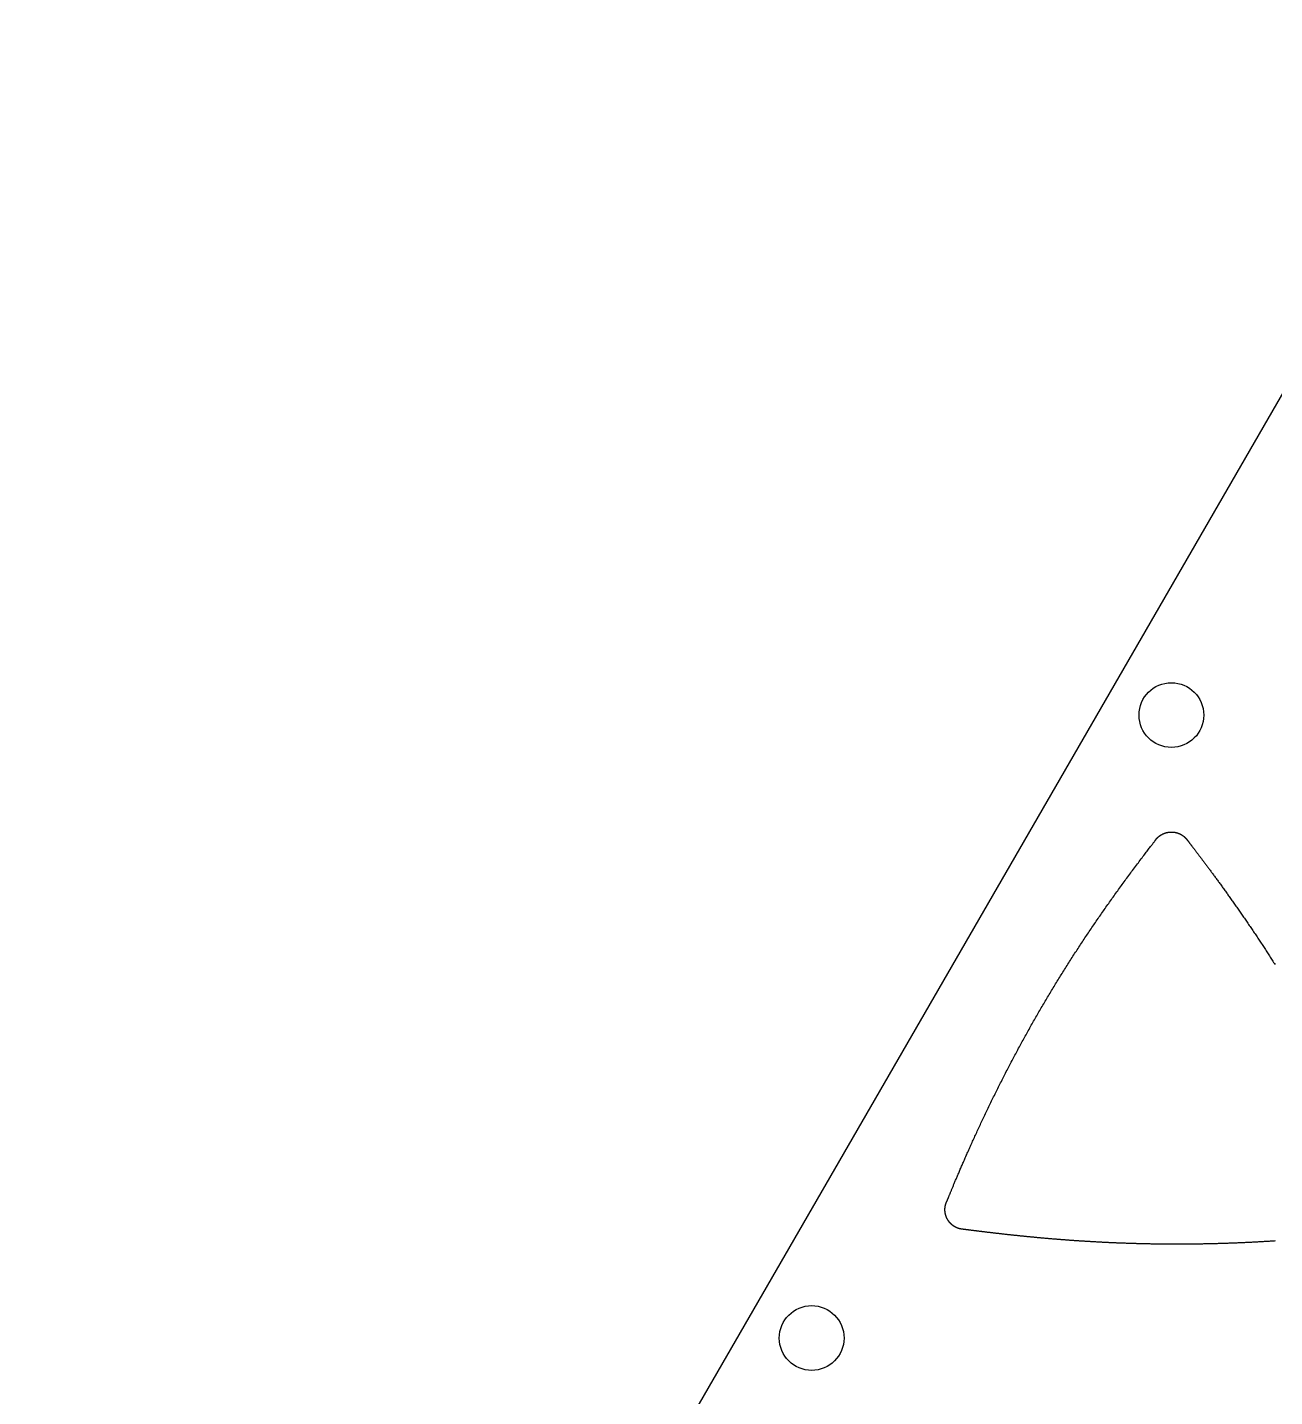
# Model space of a CAD drawing. Extents: x -3 to 136, y 0 to 121.
# Drawn here: x -3 to 54.8, y 58 to 121.5 of the extents above; entities that cross this region are included whole.
import ezdxf

# ---------------------------------------------------------------- set-up
doc = ezdxf.new("R2010")
doc.units = 0
doc.layers.get('0').update_dxf_attribs({"linetype": 'CONTINUOUS'})

msp = doc.modelspace()

# ---------------------------------------------------------------- linework, layer by layer
msp.add_lwpolyline([(69.26408, 119.9689, 0.57735027), (64.06792, 119.9689), (-2.59808, 4.5, 0.57735027), (0, 0), (133.332, 0, 0.57735027), (135.93008, 4.5)], format="xyb", close=True)
for points in [[(39.5852, 67.0454, 0), (39.5878, 67.0511, 0), (39.5906, 67.0576, 0), (39.5939, 67.0651, 0), (39.5974, 67.0734, 0), (39.6013, 67.0825, 0), (39.6056, 67.0925, 0), (39.6101, 67.1034, 0), (39.6151, 67.1151, 0), (39.6203, 67.1277, 0), (39.6259, 67.1411, 0), (39.6318, 67.1554, 0), (39.6381, 67.1704, 0), (39.6447, 67.1863, 0), (39.6516, 67.203, 0), (39.6588, 67.2205, 0), (39.6664, 67.2387, 0), (39.6743, 67.2578, 0), (39.6825, 67.2777, 0), (39.691, 67.2983, 0), (39.6999, 67.3198, 0), (39.7091, 67.342, 0), (39.7185, 67.3649, 0), (39.7284, 67.3886, 0), (39.7385, 67.4131, 0), (39.7489, 67.4383, 0), (39.7597, 67.4642, 0), (39.7707, 67.4909, 0), (39.7821, 67.5183, 0), (39.7938, 67.5464, 0), (39.8058, 67.5753, 0), (39.818, 67.6048, 0), (39.8306, 67.635, 0), (39.8435, 67.666, 0), (39.8567, 67.6976, 0), (39.8702, 67.7299, 0), (39.884, 67.7629, 0), (39.8981, 67.7966, 0), (39.9125, 67.8309, 0), (39.9272, 67.8659, 0), (39.9422, 67.9015, 0), (39.9575, 67.9378, 0), (39.973, 67.9747, 0), (39.9889, 68.0123, 0), (40.005, 68.0505, 0), (40.0215, 68.0893, 0), (40.0382, 68.1287, 0), (40.0552, 68.1687, 0), (40.0724, 68.2094, 0), (40.09, 68.2506, 0), (40.1078, 68.2924, 0), (40.126, 68.3349, 0), (40.1443, 68.3779, 0), (40.163, 68.4214, 0), (40.182, 68.4656, 0), (40.2012, 68.5103, 0), (40.2207, 68.5555, 0), (40.2404, 68.6013, 0), (40.2605, 68.6477, 0), (40.2808, 68.6945, 0), (40.3013, 68.742, 0), (40.3221, 68.7899, 0), (40.3432, 68.8384, 0), (40.3646, 68.8873, 0), (40.3862, 68.9368, 0), (40.4081, 68.9868, 0), (40.4302, 69.0373, 0), (40.4526, 69.0882, 0), (40.4752, 69.1397, 0), (40.4981, 69.1916, 0), (40.5213, 69.244, 0), (40.5447, 69.2969, 0), (40.5683, 69.3502, 0), (40.5922, 69.4039, 0), (40.6164, 69.4582, 0), (40.6408, 69.5128, 0), (40.6654, 69.5679, 0), (40.6903, 69.6234, 0), (40.7154, 69.6793, 0), (40.7408, 69.7357, 0), (40.7664, 69.7925, 0), (40.7922, 69.8496, 0), (40.8183, 69.9072, 0), (40.8446, 69.9651, 0), (40.8711, 70.0235, 0), (40.8979, 70.0822, 0), (40.9249, 70.1413, 0), (40.9521, 70.2008, 0), (40.9796, 70.2606, 0), (41.0073, 70.3207, 0), (41.0352, 70.3813, 0), (41.0634, 70.4421, 0), (41.0917, 70.5033, 0), (41.1203, 70.5649, 0), (41.1491, 70.6267, 0), (41.1781, 70.6889, 0), (41.2074, 70.7514, 0), (41.2368, 70.8142, 0), (41.2665, 70.8773, 0), (41.2964, 70.9407, 0), (41.3265, 71.0043, 0), (41.3568, 71.0683, 0), (41.3873, 71.1325, 0), (41.418, 71.197, 0), (41.449, 71.2618, 0), (41.4801, 71.3268, 0), (41.5114, 71.3921, 0), (41.543, 71.4576, 0), (41.5746, 71.5232, 0), (41.6063, 71.5887, 0), (41.6381, 71.6541, 0), (41.6699, 71.7194, 0), (41.7017, 71.7847, 0), (41.7336, 71.85, 0), (41.7656, 71.9151, 0), (41.7976, 71.9803, 0), (41.8297, 72.0453, 0), (41.8619, 72.1103, 0), (41.8941, 72.1752, 0), (41.9263, 72.2401, 0), (41.9586, 72.3049, 0), (41.991, 72.3696, 0), (42.0234, 72.4343, 0), (42.0559, 72.4989, 0), (42.0884, 72.5634, 0), (42.121, 72.6279, 0), (42.1537, 72.6924, 0), (42.1864, 72.7567, 0), (42.2192, 72.8211, 0), (42.252, 72.8853, 0), (42.2849, 72.9495, 0), (42.3178, 73.0137, 0), (42.3508, 73.0778, 0), (42.3839, 73.1418, 0), (42.417, 73.2058, 0), (42.4502, 73.2697, 0), (42.4834, 73.3336, 0), (42.5168, 73.3974, 0), (42.5501, 73.4612, 0), (42.5836, 73.5249, 0), (42.617, 73.5886, 0), (42.6506, 73.6522, 0), (42.6842, 73.7157, 0), (42.7179, 73.7792, 0), (42.7516, 73.8427, 0), (42.7854, 73.9061, 0), (42.8193, 73.9694, 0), (42.8532, 74.0327, 0), (42.8872, 74.096, 0), (42.9213, 74.1592, 0), (42.9554, 74.2223, 0), (42.9896, 74.2854, 0), (43.0238, 74.3485, 0), (43.0582, 74.4115, 0), (43.0925, 74.4745, 0), (43.127, 74.5374, 0), (43.1615, 74.6003, 0), (43.1961, 74.6631, 0), (43.2307, 74.7259, 0), (43.2654, 74.7886, 0), (43.3002, 74.8513, 0), (43.3351, 74.9139, 0), (43.37, 74.9765, 0), (43.4049, 75.0391, 0), (43.44, 75.1016, 0), (43.4751, 75.1641, 0), (43.5103, 75.2265, 0), (43.5455, 75.2889, 0), (43.5809, 75.3512, 0), (43.6162, 75.4136, 0), (43.6517, 75.4758, 0), (43.6872, 75.5381, 0), (43.7228, 75.6002, 0), (43.7585, 75.6624, 0), (43.7942, 75.7245, 0), (43.83, 75.7866, 0), (43.8659, 75.8486, 0), (43.9019, 75.9106, 0), (43.9379, 75.9726, 0), (43.974, 76.0345, 0), (44.0101, 76.0964, 0), (44.0464, 76.1582, 0), (44.0827, 76.22, 0), (44.119, 76.2818, 0), (44.1555, 76.3436, 0), (44.192, 76.4053, 0), (44.2286, 76.467, 0), (44.2653, 76.5286, 0), (44.302, 76.5902, 0), (44.3388, 76.6518, 0), (44.3757, 76.7134, 0), (44.4127, 76.7749, 0), (44.4497, 76.8364, 0), (44.4869, 76.8978, 0), (44.5241, 76.9592, 0), (44.5613, 77.0206, 0), (44.5987, 77.082, 0), (44.6361, 77.1433, 0), (44.6736, 77.2046, 0), (44.7111, 77.2659, 0), (44.7488, 77.3272, 0), (44.7865, 77.3884, 0), (44.8243, 77.4496, 0), (44.8622, 77.5108, 0), (44.9002, 77.5719, 0), (44.9382, 77.633, 0), (44.9763, 77.6941, 0), (45.0145, 77.7552, 0), (45.0528, 77.8163, 0), (45.0911, 77.8773, 0), (45.1295, 77.9383, 0), (45.168, 77.9993, 0), (45.2066, 78.0602, 0), (45.2453, 78.1211, 0), (45.284, 78.182, 0), (45.3229, 78.2429, 0), (45.3618, 78.3038, 0), (45.4008, 78.3646, 0), (45.4398, 78.4255, 0), (45.479, 78.4863, 0), (45.5182, 78.5471, 0), (45.5575, 78.6078, 0), (45.5969, 78.6686, 0), (45.6364, 78.7293, 0), (45.676, 78.79, 0), (45.7156, 78.8507, 0), (45.7554, 78.9114, 0), (45.7952, 78.9721, 0), (45.8351, 79.0327, 0), (45.875, 79.0933, 0), (45.9151, 79.154, 0), (45.9553, 79.2146, 0), (45.9955, 79.2751, 0), (46.0357, 79.3356, 0), (46.0759, 79.3959, 0), (46.1162, 79.4561, 0), (46.1565, 79.5162, 0), (46.1968, 79.5763, 0), (46.2371, 79.6362, 0), (46.2775, 79.696, 0), (46.3179, 79.7557, 0), (46.3583, 79.8154, 0), (46.3988, 79.8749, 0), (46.4393, 79.9344, 0), (46.4798, 79.9938, 0), (46.5204, 80.0532, 0), (46.561, 80.1124, 0), (46.6016, 80.1716, 0), (46.6423, 80.2307, 0), (46.6831, 80.2898, 0), (46.7239, 80.3488, 0), (46.7647, 80.4077, 0), (46.8056, 80.4667, 0), (46.8466, 80.5255, 0), (46.8877, 80.5843, 0), (46.9287, 80.6431, 0), (46.9699, 80.7018, 0), (47.0111, 80.7605, 0), (47.0524, 80.8192, 0), (47.0938, 80.8779, 0), (47.1352, 80.9365, 0), (47.1767, 80.9951, 0), (47.2183, 81.0537, 0), (47.26, 81.1123, 0), (47.3017, 81.1709, 0), (47.3436, 81.2294, 0), (47.3855, 81.288, 0), (47.4275, 81.3466, 0), (47.4696, 81.4051, 0), (47.5118, 81.4637, 0), (47.5541, 81.5223, 0), (47.5965, 81.5809, 0), (47.639, 81.6396, 0), (47.6816, 81.6982, 0), (47.7243, 81.7569, 0), (47.7671, 81.8156, 0), (47.81, 81.8743, 0), (47.853, 81.9331, 0), (47.8961, 81.9919, 0), (47.9394, 82.0508, 0), (47.9828, 82.1097, 0), (48.0262, 82.1687, 0), (48.0698, 82.2277, 0), (48.1136, 82.2868, 0), (48.1574, 82.3459, 0), (48.2014, 82.4051, 0), (48.2455, 82.4644, 0), (48.2898, 82.5237, 0), (48.3342, 82.5831, 0), (48.3787, 82.6426, 0), (48.4234, 82.7022, 0), (48.4682, 82.7618, 0), (48.5127, 82.8211, 0), (48.5565, 82.8792, 0), (48.5995, 82.9362, 0), (48.6417, 82.9919, 0), (48.6829, 83.0463, 0), (48.7231, 83.0994, 0), (48.7623, 83.1511, 0), (48.8005, 83.2014, 0), (48.8375, 83.2501, 0), (48.8734, 83.2972, 0), (48.9081, 83.3427, 0), (48.9415, 83.3866, 0), (48.9737, 83.4287, 0), (49.0045, 83.469, 0), (49.0338, 83.5074, 0), (49.0618, 83.544, 0), (49.0882, 83.5786, 0), (49.1131, 83.6112, 0), (49.1364, 83.6417, 0), (49.158, 83.67, 0), (49.178, 83.6962, 0), (49.1962, 83.7201, 0), (49.2126, 83.7418, 0), (49.2272, 83.7611, 0), (49.2399, 83.7779, 0), (49.2507, 83.7924, 0), (49.2595, 83.8042, 0), (49.2663, 83.8135, 0)], [(49.2663, 83.8135, 0), (49.2689, 83.8172, 0), (49.2715, 83.8208, 0), (49.2742, 83.8243, 0), (49.2769, 83.8279, 0), (49.2795, 83.8315, 0), (49.2822, 83.835, 0), (49.285, 83.8385, 0), (49.2877, 83.8421, 0), (49.2904, 83.8456, 0), (49.2932, 83.849, 0), (49.296, 83.8525, 0), (49.2988, 83.856, 0), (49.3016, 83.8594, 0), (49.3045, 83.8628, 0), (49.3073, 83.8662, 0), (49.3102, 83.8696, 0), (49.3131, 83.873, 0), (49.316, 83.8764, 0), (49.319, 83.8797, 0), (49.3219, 83.883, 0), (49.3249, 83.8863, 0), (49.3278, 83.8896, 0), (49.3308, 83.8929, 0), (49.3338, 83.8962, 0), (49.3369, 83.8994, 0), (49.3399, 83.9027, 0), (49.343, 83.9059, 0), (49.3461, 83.9091, 0), (49.3492, 83.9123, 0), (49.3523, 83.9155, 0), (49.3554, 83.9186, 0), (49.3585, 83.9218, 0), (49.3617, 83.9249, 0), (49.3649, 83.928, 0), (49.3681, 83.9311, 0), (49.3713, 83.9342, 0), (49.3745, 83.9372, 0), (49.3777, 83.9403, 0), (49.381, 83.9433, 0), (49.3842, 83.9463, 0), (49.3875, 83.9493, 0), (49.3908, 83.9523, 0), (49.3941, 83.9553, 0), (49.3975, 83.9582, 0), (49.4008, 83.9611, 0), (49.4042, 83.9641, 0), (49.4076, 83.967, 0), (49.4109, 83.9698, 0), (49.4143, 83.9727, 0), (49.4178, 83.9755, 0), (49.4212, 83.9784, 0), (49.4246, 83.9812, 0), (49.4281, 83.984, 0), (49.4316, 83.9867, 0), (49.4351, 83.9895, 0), (49.4386, 83.9922, 0), (49.4421, 83.995, 0), (49.4456, 83.9977, 0), (49.4492, 84.0004, 0), (49.4527, 84.003, 0), (49.4563, 84.0057, 0), (49.4599, 84.0083, 0), (49.4635, 84.011, 0), (49.4671, 84.0136, 0), (49.4708, 84.0161, 0), (49.4744, 84.0187, 0), (49.4781, 84.0213, 0), (49.4817, 84.0238, 0), (49.4854, 84.0263, 0), (49.4891, 84.0288, 0), (49.4928, 84.0313, 0), (49.4965, 84.0337, 0), (49.5003, 84.0362, 0), (49.504, 84.0386, 0), (49.5078, 84.041, 0), (49.5116, 84.0434, 0), (49.5153, 84.0458, 0), (49.5191, 84.0481, 0), (49.5229, 84.0504, 0), (49.5267, 84.0527, 0), (49.5306, 84.055, 0), (49.5344, 84.0573, 0), (49.5383, 84.0595, 0), (49.5421, 84.0618, 0), (49.546, 84.064, 0), (49.5499, 84.0662, 0), (49.5537, 84.0684, 0), (49.5576, 84.0705, 0), (49.5615, 84.0726, 0), (49.5655, 84.0748, 0), (49.5694, 84.0768, 0), (49.5733, 84.0789, 0), (49.5773, 84.081, 0), (49.5812, 84.083, 0), (49.5852, 84.085, 0), (49.5892, 84.087, 0), (49.5932, 84.089, 0), (49.5972, 84.091, 0), (49.6012, 84.0929, 0), (49.6052, 84.0948, 0), (49.6092, 84.0967, 0), (49.6133, 84.0986, 0), (49.6173, 84.1004, 0), (49.6213, 84.1023, 0), (49.6254, 84.1041, 0), (49.6295, 84.1059, 0), (49.6336, 84.1077, 0), (49.6376, 84.1094, 0), (49.6417, 84.1112, 0), (49.6458, 84.1129, 0), (49.65, 84.1146, 0), (49.6541, 84.1163, 0), (49.6582, 84.1179, 0), (49.6623, 84.1196, 0), (49.6665, 84.1212, 0), (49.6706, 84.1228, 0), (49.6748, 84.1244, 0), (49.679, 84.1259, 0), (49.6831, 84.1275, 0), (49.6873, 84.129, 0), (49.6915, 84.1305, 0), (49.6957, 84.1319, 0), (49.6999, 84.1334, 0), (49.7041, 84.1348, 0), (49.7084, 84.1362, 0), (49.7126, 84.1376, 0), (49.7168, 84.139, 0), (49.7211, 84.1404, 0), (49.7253, 84.1417, 0), (49.7296, 84.143, 0), (49.7338, 84.1443, 0), (49.7381, 84.1456, 0), (49.7424, 84.1468, 0), (49.7467, 84.1481, 0), (49.7509, 84.1493, 0), (49.7552, 84.1505, 0), (49.7595, 84.1516, 0), (49.7639, 84.1528, 0), (49.7682, 84.1539, 0), (49.7725, 84.155, 0), (49.7768, 84.1561, 0), (49.7811, 84.1572, 0), (49.7855, 84.1582, 0), (49.7898, 84.1592, 0), (49.7942, 84.1602, 0), (49.7985, 84.1612, 0), (49.8029, 84.1622, 0), (49.8073, 84.1631, 0), (49.8116, 84.164, 0), (49.816, 84.1649, 0), (49.8204, 84.1658, 0), (49.8248, 84.1667, 0), (49.8291, 84.1675, 0), (49.8335, 84.1683, 0), (49.8379, 84.1691, 0), (49.8423, 84.1699, 0), (49.8467, 84.1706, 0), (49.8511, 84.1713, 0), (49.8555, 84.172, 0), (49.8599, 84.1727, 0), (49.8643, 84.1734, 0), (49.8687, 84.174, 0), (49.8731, 84.1746, 0), (49.8775, 84.1752, 0), (49.882, 84.1758, 0), (49.8864, 84.1764, 0), (49.8908, 84.1769, 0), (49.8952, 84.1774, 0), (49.8997, 84.1779, 0), (49.9041, 84.1784, 0), (49.9085, 84.1788, 0), (49.9129, 84.1793, 0), (49.9174, 84.1797, 0), (49.9218, 84.18, 0), (49.9262, 84.1804, 0), (49.9307, 84.1807, 0), (49.9351, 84.1811, 0), (49.9396, 84.1814, 0), (49.944, 84.1816, 0), (49.9484, 84.1819, 0), (49.9529, 84.1821, 0), (49.9573, 84.1823, 0), (49.9618, 84.1825, 0), (49.9662, 84.1827, 0), (49.9707, 84.1829, 0), (49.9751, 84.183, 0), (49.9796, 84.1831, 0), (49.984, 84.1832, 0), (49.9885, 84.1832, 0), (49.9929, 84.1833, 0), (49.9974, 84.1833, 0), (50.0018, 84.1833, 0), (50.0063, 84.1833, 0), (50.0107, 84.1832, 0), (50.0151, 84.1832, 0), (50.0196, 84.1831, 0), (50.024, 84.183, 0), (50.0285, 84.1829, 0), (50.0329, 84.1827, 0), (50.0374, 84.1825, 0), (50.0418, 84.1823, 0), (50.0463, 84.1821, 0), (50.0507, 84.1819, 0), (50.0552, 84.1816, 0), (50.0596, 84.1814, 0), (50.0641, 84.1811, 0), (50.0685, 84.1807, 0), (50.0729, 84.1804, 0), (50.0774, 84.18, 0), (50.0818, 84.1796, 0), (50.0862, 84.1792, 0), (50.0907, 84.1788, 0), (50.0951, 84.1784, 0), (50.0995, 84.1779, 0), (50.104, 84.1774, 0), (50.1084, 84.1769, 0), (50.1128, 84.1763, 0), (50.1172, 84.1758, 0), (50.1217, 84.1752, 0), (50.1261, 84.1746, 0), (50.1305, 84.174, 0), (50.1349, 84.1733, 0), (50.1393, 84.1727, 0), (50.1437, 84.172, 0), (50.1481, 84.1713, 0), (50.1525, 84.1706, 0), (50.1569, 84.1698, 0), (50.1613, 84.169, 0), (50.1657, 84.1683, 0), (50.1701, 84.1674, 0), (50.1745, 84.1666, 0), (50.1789, 84.1658, 0), (50.1833, 84.1649, 0), (50.1876, 84.164, 0), (50.192, 84.1631, 0), (50.1964, 84.1621, 0), (50.2007, 84.1612, 0), (50.2051, 84.1602, 0), (50.2094, 84.1592, 0), (50.2137, 84.1582, 0), (50.2181, 84.1571, 0), (50.2224, 84.156, 0), (50.2267, 84.155, 0), (50.231, 84.1539, 0), (50.2353, 84.1527, 0), (50.2397, 84.1516, 0), (50.244, 84.1504, 0), (50.2482, 84.1492, 0), (50.2525, 84.148, 0), (50.2568, 84.1468, 0), (50.2611, 84.1455, 0), (50.2653, 84.1443, 0), (50.2696, 84.143, 0), (50.2739, 84.1417, 0), (50.2781, 84.1403, 0), (50.2823, 84.139, 0), (50.2866, 84.1376, 0), (50.2908, 84.1362, 0), (50.295, 84.1348, 0), (50.2992, 84.1333, 0), (50.3034, 84.1319, 0), (50.3076, 84.1304, 0), (50.3118, 84.1289, 0), (50.316, 84.1274, 0), (50.3202, 84.1259, 0), (50.3243, 84.1243, 0), (50.3285, 84.1227, 0), (50.3326, 84.1211, 0), (50.3368, 84.1195, 0), (50.3409, 84.1179, 0), (50.345, 84.1162, 0), (50.3492, 84.1145, 0), (50.3533, 84.1128, 0), (50.3574, 84.1111, 0), (50.3615, 84.1094, 0), (50.3655, 84.1076, 0), (50.3696, 84.1059, 0), (50.3737, 84.1041, 0), (50.3778, 84.1022, 0), (50.3818, 84.1004, 0), (50.3858, 84.0985, 0), (50.3899, 84.0967, 0), (50.3939, 84.0948, 0), (50.3979, 84.0928, 0), (50.4019, 84.0909, 0), (50.4059, 84.089, 0), (50.4099, 84.087, 0), (50.4139, 84.085, 0), (50.4178, 84.083, 0), (50.4218, 84.0809, 0), (50.4258, 84.0789, 0), (50.4297, 84.0768, 0), (50.4336, 84.0747, 0), (50.4375, 84.0726, 0), (50.4414, 84.0705, 0), (50.4453, 84.0683, 0), (50.4492, 84.0661, 0), (50.4531, 84.0639, 0), (50.457, 84.0617, 0), (50.4608, 84.0595, 0), (50.4647, 84.0572, 0), (50.4685, 84.055, 0), (50.4724, 84.0527, 0), (50.4762, 84.0504, 0), (50.48, 84.048, 0), (50.4838, 84.0457, 0), (50.4875, 84.0433, 0), (50.4913, 84.0409, 0), (50.4951, 84.0385, 0), (50.4988, 84.0361, 0), (50.5026, 84.0337, 0), (50.5063, 84.0312, 0), (50.51, 84.0287, 0), (50.5137, 84.0262, 0), (50.5174, 84.0237, 0), (50.521, 84.0212, 0), (50.5247, 84.0187, 0), (50.5283, 84.0161, 0), (50.532, 84.0135, 0), (50.5356, 84.0109, 0), (50.5392, 84.0083, 0), (50.5428, 84.0056, 0), (50.5463, 84.003, 0), (50.5499, 84.0003, 0), (50.5534, 83.9976, 0), (50.557, 83.9949, 0), (50.5605, 83.9922, 0), (50.564, 83.9895, 0), (50.5675, 83.9867, 0), (50.5709, 83.9839, 0), (50.5744, 83.9811, 0), (50.5779, 83.9783, 0), (50.5813, 83.9755, 0), (50.5847, 83.9727, 0), (50.5881, 83.9698, 0), (50.5915, 83.9669, 0), (50.5949, 83.964, 0), (50.5982, 83.9611, 0), (50.6016, 83.9582, 0), (50.6049, 83.9552, 0), (50.6082, 83.9523, 0), (50.6115, 83.9493, 0), (50.6148, 83.9463, 0), (50.6181, 83.9433, 0), (50.6213, 83.9403, 0), (50.6245, 83.9372, 0), (50.6278, 83.9342, 0), (50.631, 83.9311, 0), (50.6342, 83.928, 0), (50.6373, 83.9249, 0), (50.6405, 83.9218, 0), (50.6436, 83.9186, 0), (50.6468, 83.9155, 0), (50.6499, 83.9123, 0), (50.653, 83.9091, 0), (50.656, 83.9059, 0), (50.6591, 83.9027, 0), (50.6621, 83.8994, 0), (50.6652, 83.8962, 0), (50.6682, 83.8929, 0), (50.6712, 83.8896, 0), (50.6742, 83.8863, 0), (50.6771, 83.883, 0), (50.6801, 83.8797, 0), (50.683, 83.8763, 0), (50.6859, 83.873, 0), (50.6888, 83.8696, 0), (50.6917, 83.8662, 0), (50.6945, 83.8628, 0), (50.6974, 83.8594, 0), (50.7002, 83.8559, 0), (50.703, 83.8525, 0), (50.7058, 83.849, 0), (50.7086, 83.8455, 0), (50.7113, 83.842, 0), (50.714, 83.8385, 0), (50.7168, 83.835, 0), (50.7195, 83.8315, 0), (50.7221, 83.8279, 0), (50.7248, 83.8243, 0), (50.7275, 83.8208, 0), (50.7301, 83.8172, 0), (50.7327, 83.8135, 0)], [(50.7327, 83.8135, 0), (50.7356, 83.8095, 0), (50.7389, 83.805, 0), (50.7426, 83.8, 0), (50.7467, 83.7945, 0), (50.7511, 83.7885, 0), (50.756, 83.7821, 0), (50.7612, 83.7751, 0), (50.7668, 83.7677, 0), (50.7728, 83.7598, 0), (50.7791, 83.7515, 0), (50.7858, 83.7427, 0), (50.7929, 83.7334, 0), (50.8004, 83.7236, 0), (50.8082, 83.7134, 0), (50.8163, 83.7027, 0), (50.8248, 83.6916, 0), (50.8337, 83.68, 0), (50.8429, 83.668, 0), (50.8525, 83.6555, 0), (50.8624, 83.6426, 0), (50.8727, 83.6292, 0), (50.8833, 83.6153, 0), (50.8943, 83.6011, 0), (50.9055, 83.5864, 0), (50.9172, 83.5712, 0), (50.9291, 83.5556, 0), (50.9414, 83.5396, 0), (50.954, 83.5232, 0), (50.9669, 83.5063, 0), (50.9802, 83.489, 0), (50.9938, 83.4713, 0), (51.0076, 83.4532, 0), (51.0219, 83.4346, 0), (51.0364, 83.4156, 0), (51.0512, 83.3962, 0), (51.0663, 83.3764, 0), (51.0818, 83.3562, 0), (51.0975, 83.3356, 0), (51.1136, 83.3146, 0), (51.1299, 83.2931, 0), (51.1465, 83.2713, 0), (51.1635, 83.2491, 0), (51.1807, 83.2265, 0), (51.1982, 83.2035, 0), (51.216, 83.1801, 0), (51.2341, 83.1563, 0), (51.2524, 83.1321, 0), (51.271, 83.1075, 0), (51.2899, 83.0826, 0), (51.3091, 83.0572, 0), (51.3286, 83.0315, 0), (51.3483, 83.0054, 0), (51.3683, 82.979, 0), (51.3885, 82.9522, 0), (51.409, 82.925, 0), (51.4298, 82.8974, 0), (51.4508, 82.8695, 0), (51.4721, 82.8412, 0), (51.4936, 82.8126, 0), (51.5154, 82.7836, 0), (51.5374, 82.7542, 0), (51.5597, 82.7245, 0), (51.5822, 82.6944, 0), (51.605, 82.664, 0), (51.6279, 82.6333, 0), (51.6512, 82.6022, 0), (51.6746, 82.5707, 0), (51.6983, 82.539, 0), (51.7222, 82.5068, 0), (51.7463, 82.4744, 0), (51.7707, 82.4416, 0), (51.7952, 82.4085, 0), (51.82, 82.3751, 0), (51.845, 82.3413, 0), (51.8702, 82.3072, 0), (51.8956, 82.2728, 0), (51.9213, 82.2381, 0), (51.9471, 82.203, 0), (51.9731, 82.1677, 0), (51.9993, 82.132, 0), (52.0258, 82.0961, 0), (52.0524, 82.0598, 0), (52.0792, 82.0232, 0), (52.1062, 81.9863, 0), (52.1334, 81.9491, 0), (52.1608, 81.9116, 0), (52.1883, 81.8738, 0), (52.2161, 81.8358, 0), (52.244, 81.7974, 0), (52.2721, 81.7587, 0), (52.3003, 81.7198, 0), (52.3288, 81.6806, 0), (52.3574, 81.6411, 0), (52.3861, 81.6013, 0), (52.4151, 81.5612, 0), (52.4442, 81.5209, 0), (52.4734, 81.4803, 0), (52.5028, 81.4394, 0), (52.5323, 81.3982, 0), (52.5621, 81.3568, 0), (52.5919, 81.3151, 0), (52.6219, 81.2732, 0), (52.652, 81.231, 0), (52.6823, 81.1885, 0), (52.7127, 81.1458, 0), (52.7433, 81.1028, 0), (52.774, 81.0596, 0), (52.8048, 81.0162, 0), (52.8357, 80.9725, 0), (52.8668, 80.9285, 0), (52.898, 80.8843, 0), (52.9293, 80.8399, 0), (52.9607, 80.7952, 0), (52.9923, 80.7503, 0), (53.024, 80.7052, 0), (53.0557, 80.6598, 0), (53.0876, 80.6142, 0), (53.1196, 80.5684, 0), (53.1517, 80.5224, 0), (53.1839, 80.4761, 0), (53.2162, 80.4297, 0), (53.2486, 80.383, 0), (53.281, 80.3361, 0), (53.3136, 80.2889, 0), (53.3463, 80.2416, 0), (53.379, 80.1941, 0), (53.4119, 80.1464, 0), (53.4448, 80.0984, 0), (53.4778, 80.0503, 0), (53.5108, 80.0019, 0), (53.544, 79.9534, 0), (53.5772, 79.9047, 0), (53.6103, 79.856, 0), (53.6434, 79.8073, 0), (53.6765, 79.7585, 0), (53.7095, 79.7098, 0), (53.7424, 79.661, 0), (53.7753, 79.6123, 0), (53.8081, 79.5635, 0), (53.8409, 79.5147, 0), (53.8736, 79.4659, 0), (53.9063, 79.4171, 0), (53.9389, 79.3683, 0), (53.9714, 79.3195, 0), (54.0039, 79.2706, 0), (54.0364, 79.2218, 0), (54.0688, 79.1729, 0), (54.1012, 79.124, 0), (54.1335, 79.0752, 0), (54.1657, 79.0263, 0), (54.1979, 78.9774, 0), (54.23, 78.9284, 0), (54.2621, 78.8795, 0), (54.2942, 78.8305, 0), (54.3261, 78.7816, 0), (54.3581, 78.7326, 0), (54.39, 78.6836, 0), (54.4218, 78.6346, 0), (54.4536, 78.5856, 0), (54.4853, 78.5365, 0), (54.517, 78.4875, 0), (54.5486, 78.4384, 0), (54.5802, 78.3893, 0), (54.6117, 78.3402, 0), (54.6432, 78.2911, 0), (54.6746, 78.242, 0), (54.706, 78.1928, 0), (54.7373, 78.1437, 0), (54.7686, 78.0945, 0), (54.7998, 78.0453, 0)], [(40.3184, 65.7755, 0), (40.314, 65.7759, 0), (40.3095, 65.7764, 0), (40.3051, 65.7769, 0), (40.3007, 65.7774, 0), (40.2963, 65.778, 0), (40.2919, 65.7785, 0), (40.2874, 65.7791, 0), (40.283, 65.7797, 0), (40.2786, 65.7804, 0), (40.2742, 65.781, 0), (40.2698, 65.7817, 0), (40.2654, 65.7824, 0), (40.261, 65.7832, 0), (40.2567, 65.7839, 0), (40.2523, 65.7847, 0), (40.2479, 65.7855, 0), (40.2435, 65.7863, 0), (40.2392, 65.7871, 0), (40.2348, 65.788, 0), (40.2304, 65.7889, 0), (40.2261, 65.7898, 0), (40.2217, 65.7907, 0), (40.2174, 65.7917, 0), (40.2131, 65.7926, 0), (40.2087, 65.7936, 0), (40.2044, 65.7947, 0), (40.2001, 65.7957, 0), (40.1958, 65.7968, 0), (40.1915, 65.7978, 0), (40.1872, 65.799, 0), (40.1829, 65.8001, 0), (40.1786, 65.8012, 0), (40.1743, 65.8024, 0), (40.17, 65.8036, 0), (40.1657, 65.8048, 0), (40.1615, 65.8061, 0), (40.1572, 65.8073, 0), (40.1529, 65.8086, 0), (40.1487, 65.8099, 0), (40.1444, 65.8112, 0), (40.1402, 65.8126, 0), (40.136, 65.8139, 0), (40.1318, 65.8153, 0), (40.1275, 65.8167, 0), (40.1233, 65.8182, 0), (40.1191, 65.8196, 0), (40.1149, 65.8211, 0), (40.1107, 65.8226, 0), (40.1066, 65.8241, 0), (40.1024, 65.8257, 0), (40.0982, 65.8272, 0), (40.0941, 65.8288, 0), (40.0899, 65.8304, 0), (40.0858, 65.832, 0), (40.0816, 65.8337, 0), (40.0775, 65.8353, 0), (40.0734, 65.837, 0), (40.0693, 65.8387, 0), (40.0652, 65.8404, 0), (40.0611, 65.8422, 0), (40.057, 65.844, 0), (40.0529, 65.8457, 0), (40.0488, 65.8476, 0), (40.0448, 65.8494, 0), (40.0407, 65.8512, 0), (40.0367, 65.8531, 0), (40.0326, 65.855, 0), (40.0286, 65.8569, 0), (40.0246, 65.8588, 0), (40.0206, 65.8608, 0), (40.0166, 65.8628, 0), (40.0126, 65.8648, 0), (40.0086, 65.8668, 0), (40.0046, 65.8688, 0), (40.0007, 65.8709, 0), (39.9967, 65.8729, 0), (39.9928, 65.875, 0), (39.9889, 65.8771, 0), (39.985, 65.8793, 0), (39.981, 65.8814, 0), (39.9772, 65.8836, 0), (39.9733, 65.8858, 0), (39.9694, 65.888, 0), (39.9655, 65.8902, 0), (39.9617, 65.8925, 0), (39.9579, 65.8947, 0), (39.954, 65.897, 0), (39.9502, 65.8993, 0), (39.9464, 65.9016, 0), (39.9426, 65.904, 0), (39.9388, 65.9063, 0), (39.9351, 65.9087, 0), (39.9313, 65.9111, 0), (39.9276, 65.9135, 0), (39.9239, 65.9159, 0), (39.9201, 65.9184, 0), (39.9164, 65.9208, 0), (39.9127, 65.9233, 0), (39.9091, 65.9258, 0), (39.9054, 65.9283, 0), (39.9017, 65.9309, 0), (39.8981, 65.9334, 0), (39.8945, 65.936, 0), (39.8908, 65.9386, 0), (39.8872, 65.9412, 0), (39.8836, 65.9438, 0), (39.8801, 65.9465, 0), (39.8765, 65.9491, 0), (39.8729, 65.9518, 0), (39.8694, 65.9545, 0), (39.8659, 65.9572, 0), (39.8624, 65.9599, 0), (39.8589, 65.9627, 0), (39.8554, 65.9654, 0), (39.8519, 65.9682, 0), (39.8484, 65.971, 0), (39.845, 65.9738, 0), (39.8416, 65.9767, 0), (39.8381, 65.9795, 0), (39.8347, 65.9824, 0), (39.8313, 65.9853, 0), (39.828, 65.9882, 0), (39.8246, 65.9911, 0), (39.8213, 65.994, 0), (39.8179, 65.997, 0), (39.8146, 65.9999, 0), (39.8113, 66.0029, 0), (39.808, 66.0059, 0), (39.8047, 66.0089, 0), (39.8015, 66.0119, 0), (39.7982, 66.015, 0), (39.795, 66.018, 0), (39.7917, 66.0211, 0), (39.7885, 66.0242, 0), (39.7853, 66.0273, 0), (39.7822, 66.0305, 0), (39.779, 66.0336, 0), (39.7759, 66.0368, 0), (39.7727, 66.0399, 0), (39.7696, 66.0431, 0), (39.7665, 66.0463, 0), (39.7634, 66.0495, 0), (39.7603, 66.0528, 0), (39.7573, 66.056, 0), (39.7542, 66.0593, 0), (39.7512, 66.0626, 0), (39.7482, 66.0659, 0), (39.7452, 66.0692, 0), (39.7422, 66.0725, 0), (39.7393, 66.0758, 0), (39.7363, 66.0792, 0), (39.7334, 66.0826, 0), (39.7305, 66.0859, 0), (39.7276, 66.0893, 0), (39.7247, 66.0927, 0), (39.7218, 66.0962, 0), (39.719, 66.0996, 0), (39.7162, 66.103, 0), (39.7134, 66.1065, 0), (39.7106, 66.11, 0), (39.7078, 66.1134, 0), (39.705, 66.1169, 0), (39.7023, 66.1205, 0), (39.6996, 66.124, 0), (39.6968, 66.1275, 0), (39.6942, 66.1311, 0), (39.6915, 66.1346, 0), (39.6888, 66.1382, 0), (39.6862, 66.1418, 0), (39.6836, 66.1454, 0), (39.681, 66.149, 0), (39.6784, 66.1526, 0), (39.6758, 66.1563, 0), (39.6733, 66.1599, 0), (39.6707, 66.1636, 0), (39.6682, 66.1672, 0), (39.6657, 66.1709, 0), (39.6632, 66.1746, 0), (39.6608, 66.1783, 0), (39.6583, 66.182, 0), (39.6559, 66.1858, 0), (39.6535, 66.1895, 0), (39.6511, 66.1933, 0), (39.6487, 66.197, 0), (39.6464, 66.2008, 0), (39.6441, 66.2046, 0), (39.6417, 66.2084, 0), (39.6394, 66.2122, 0), (39.6372, 66.216, 0), (39.6349, 66.2199, 0), (39.6327, 66.2237, 0), (39.6304, 66.2276, 0), (39.6282, 66.2314, 0), (39.626, 66.2353, 0), (39.6239, 66.2392, 0), (39.6217, 66.2431, 0), (39.6196, 66.247, 0), (39.6175, 66.2509, 0), (39.6154, 66.2548, 0), (39.6133, 66.2588, 0), (39.6113, 66.2627, 0), (39.6092, 66.2667, 0), (39.6072, 66.2706, 0), (39.6052, 66.2746, 0), (39.6032, 66.2786, 0), (39.6013, 66.2826, 0), (39.5993, 66.2866, 0), (39.5974, 66.2906, 0), (39.5955, 66.2946, 0), (39.5936, 66.2987, 0), (39.5917, 66.3027, 0), (39.5899, 66.3068, 0), (39.5881, 66.3108, 0), (39.5863, 66.3149, 0), (39.5845, 66.319, 0), (39.5827, 66.3231, 0), (39.581, 66.3272, 0), (39.5792, 66.3313, 0), (39.5775, 66.3354, 0), (39.5758, 66.3395, 0), (39.5742, 66.3437, 0), (39.5725, 66.3478, 0), (39.5709, 66.352, 0), (39.5693, 66.3561, 0), (39.5677, 66.3603, 0), (39.5661, 66.3645, 0), (39.5646, 66.3687, 0), (39.563, 66.3729, 0), (39.5615, 66.3771, 0), (39.56, 66.3813, 0), (39.5586, 66.3855, 0), (39.5571, 66.3897, 0), (39.5557, 66.3939, 0), (39.5543, 66.3982, 0), (39.5529, 66.4024, 0), (39.5515, 66.4066, 0), (39.5502, 66.4109, 0), (39.5488, 66.4152, 0), (39.5475, 66.4194, 0), (39.5463, 66.4237, 0), (39.545, 66.428, 0), (39.5438, 66.4322, 0), (39.5425, 66.4365, 0), (39.5413, 66.4408, 0), (39.5402, 66.4451, 0), (39.539, 66.4494, 0), (39.5379, 66.4537, 0), (39.5367, 66.458, 0), (39.5356, 66.4623, 0), (39.5346, 66.4667, 0), (39.5335, 66.471, 0), (39.5325, 66.4753, 0), (39.5315, 66.4796, 0), (39.5305, 66.484, 0), (39.5295, 66.4883, 0), (39.5286, 66.4927, 0), (39.5276, 66.497, 0), (39.5267, 66.5014, 0), (39.5259, 66.5057, 0), (39.525, 66.5101, 0), (39.5242, 66.5145, 0), (39.5233, 66.5188, 0), (39.5225, 66.5232, 0), (39.5218, 66.5276, 0), (39.521, 66.532, 0), (39.5203, 66.5364, 0), (39.5196, 66.5408, 0), (39.5189, 66.5452, 0), (39.5182, 66.5496, 0), (39.5175, 66.554, 0), (39.5169, 66.5584, 0), (39.5163, 66.5628, 0), (39.5157, 66.5672, 0), (39.5152, 66.5716, 0), (39.5146, 66.576, 0), (39.5141, 66.5804, 0), (39.5136, 66.5848, 0), (39.5131, 66.5893, 0), (39.5127, 66.5937, 0), (39.5122, 66.5981, 0), (39.5118, 66.6025, 0), (39.5114, 66.607, 0), (39.5111, 66.6114, 0), (39.5107, 66.6158, 0), (39.5104, 66.6203, 0), (39.5101, 66.6247, 0), (39.5098, 66.6291, 0), (39.5096, 66.6336, 0), (39.5093, 66.638, 0), (39.5091, 66.6425, 0), (39.5089, 66.6469, 0), (39.5087, 66.6514, 0), (39.5086, 66.6558, 0), (39.5085, 66.6603, 0), (39.5084, 66.6647, 0), (39.5083, 66.6692, 0), (39.5082, 66.6736, 0), (39.5082, 66.6781, 0), (39.5081, 66.6825, 0), (39.5081, 66.687, 0), (39.5082, 66.6915, 0), (39.5082, 66.6959, 0), (39.5083, 66.7004, 0), (39.5084, 66.7048, 0), (39.5085, 66.7093, 0), (39.5086, 66.7138, 0), (39.5088, 66.7182, 0), (39.509, 66.7227, 0), (39.5092, 66.7271, 0), (39.5094, 66.7316, 0), (39.5096, 66.736, 0), (39.5099, 66.7405, 0), (39.5102, 66.7449, 0), (39.5105, 66.7494, 0), (39.5109, 66.7538, 0), (39.5112, 66.7583, 0), (39.5116, 66.7627, 0), (39.512, 66.7671, 0), (39.5124, 66.7716, 0), (39.5129, 66.776, 0), (39.5133, 66.7804, 0), (39.5138, 66.7849, 0), (39.5143, 66.7893, 0), (39.5149, 66.7937, 0), (39.5154, 66.7981, 0), (39.516, 66.8025, 0), (39.5166, 66.8069, 0), (39.5172, 66.8113, 0), (39.5179, 66.8157, 0), (39.5185, 66.8201, 0), (39.5192, 66.8245, 0), (39.5199, 66.8289, 0), (39.5207, 66.8333, 0), (39.5214, 66.8377, 0), (39.5222, 66.8421, 0), (39.523, 66.8464, 0), (39.5238, 66.8508, 0), (39.5247, 66.8552, 0), (39.5255, 66.8595, 0), (39.5264, 66.8639, 0), (39.5273, 66.8682, 0), (39.5283, 66.8726, 0), (39.5292, 66.8769, 0), (39.5302, 66.8813, 0), (39.5312, 66.8856, 0), (39.5322, 66.8899, 0), (39.5332, 66.8942, 0), (39.5343, 66.8985, 0), (39.5354, 66.9029, 0), (39.5365, 66.9072, 0), (39.5376, 66.9115, 0), (39.5388, 66.9157, 0), (39.5399, 66.92, 0), (39.5411, 66.9243, 0), (39.5423, 66.9286, 0), (39.5436, 66.9329, 0), (39.5448, 66.9371, 0), (39.5461, 66.9414, 0), (39.5474, 66.9456, 0), (39.5487, 66.9499, 0), (39.5501, 66.9541, 0), (39.5515, 66.9583, 0), (39.5528, 66.9625, 0), (39.5543, 66.9668, 0), (39.5557, 66.971, 0), (39.5571, 66.9752, 0), (39.5586, 66.9794, 0), (39.5601, 66.9835, 0), (39.5616, 66.9877, 0), (39.5632, 66.9919, 0), (39.5647, 66.9961, 0), (39.5663, 67.0002, 0), (39.5679, 67.0044, 0), (39.5696, 67.0085, 0), (39.5712, 67.0126, 0), (39.5729, 67.0168, 0), (39.5746, 67.0209, 0), (39.5763, 67.025, 0), (39.578, 67.0291, 0), (39.5798, 67.0332, 0), (39.5816, 67.0373, 0), (39.5834, 67.0413, 0), (39.5852, 67.0454, 0)], [(54.8001, 65.2322, 0), (54.7547, 65.2292, 0), (54.7093, 65.2263, 0), (54.6639, 65.2233, 0), (54.6184, 65.2204, 0), (54.573, 65.2175, 0), (54.5276, 65.2147, 0), (54.4822, 65.2119, 0), (54.4368, 65.2091, 0), (54.3914, 65.2063, 0), (54.3459, 65.2036, 0), (54.3005, 65.2009, 0), (54.2551, 65.1982, 0), (54.2096, 65.1956, 0), (54.1642, 65.193, 0), (54.1187, 65.1904, 0), (54.0733, 65.1878, 0), (54.0278, 65.1853, 0), (53.9824, 65.1828, 0), (53.9369, 65.1803, 0), (53.8915, 65.1779, 0), (53.846, 65.1755, 0), (53.8005, 65.1731, 0), (53.7551, 65.1708, 0), (53.7096, 65.1685, 0), (53.6641, 65.1662, 0), (53.6186, 65.1639, 0), (53.5731, 65.1617, 0), (53.5276, 65.1595, 0), (53.4821, 65.1573, 0), (53.4366, 65.1552, 0), (53.391, 65.1531, 0), (53.3455, 65.151, 0), (53.3, 65.1489, 0), (53.2544, 65.1469, 0), (53.2089, 65.1449, 0), (53.1634, 65.143, 0), (53.1178, 65.1411, 0), (53.0722, 65.1392, 0), (53.0267, 65.1373, 0), (52.9811, 65.1355, 0), (52.9355, 65.1336, 0), (52.8899, 65.1319, 0), (52.8443, 65.1301, 0), (52.7987, 65.1284, 0), (52.7531, 65.1267, 0), (52.7074, 65.1251, 0), (52.6618, 65.1234, 0), (52.6162, 65.1218, 0), (52.5705, 65.1203, 0), (52.5249, 65.1187, 0), (52.4792, 65.1172, 0), (52.4335, 65.1158, 0), (52.3878, 65.1143, 0), (52.3422, 65.1129, 0), (52.2965, 65.1115, 0), (52.251, 65.1102, 0), (52.2055, 65.1088, 0), (52.16, 65.1076, 0), (52.1146, 65.1063, 0), (52.0692, 65.1051, 0), (52.0239, 65.1039, 0), (51.9787, 65.1027, 0), (51.9335, 65.1016, 0), (51.8883, 65.1005, 0), (51.8432, 65.0994, 0), (51.7982, 65.0984, 0), (51.7532, 65.0974, 0), (51.7082, 65.0964, 0), (51.6633, 65.0955, 0), (51.6185, 65.0946, 0), (51.5737, 65.0937, 0), (51.529, 65.0929, 0), (51.4843, 65.092, 0), (51.4397, 65.0912, 0), (51.3951, 65.0905, 0), (51.3506, 65.0898, 0), (51.3061, 65.0891, 0), (51.2617, 65.0884, 0), (51.2173, 65.0878, 0), (51.173, 65.0871, 0), (51.1287, 65.0866, 0), (51.0845, 65.086, 0), (51.0404, 65.0855, 0), (50.9962, 65.085, 0), (50.9522, 65.0845, 0), (50.9082, 65.0841, 0), (50.8642, 65.0837, 0), (50.8203, 65.0833, 0), (50.7765, 65.083, 0), (50.7327, 65.0827, 0), (50.6889, 65.0824, 0), (50.6453, 65.0821, 0), (50.6016, 65.0819, 0), (50.558, 65.0817, 0), (50.5145, 65.0815, 0), (50.471, 65.0814, 0), (50.4276, 65.0812, 0), (50.3842, 65.0811, 0), (50.3409, 65.0811, 0), (50.2976, 65.081, 0), (50.2544, 65.081, 0), (50.2112, 65.081, 0), (50.1681, 65.0811, 0), (50.125, 65.0812, 0), (50.082, 65.0813, 0), (50.039, 65.0814, 0), (49.9961, 65.0816, 0), (49.9533, 65.0817, 0), (49.9104, 65.0819, 0), (49.8677, 65.0822, 0), (49.825, 65.0824, 0), (49.7823, 65.0827, 0), (49.7397, 65.083, 0), (49.6972, 65.0834, 0), (49.6547, 65.0838, 0), (49.6122, 65.0841, 0), (49.5699, 65.0846, 0), (49.5275, 65.085, 0), (49.4852, 65.0855, 0), (49.443, 65.086, 0), (49.4008, 65.0865, 0), (49.3587, 65.0871, 0), (49.3166, 65.0876, 0), (49.2746, 65.0882, 0), (49.2326, 65.0888, 0), (49.1907, 65.0895, 0), (49.1488, 65.0902, 0), (49.107, 65.0909, 0), (49.0652, 65.0916, 0), (49.0235, 65.0923, 0), (48.9818, 65.0931, 0), (48.9402, 65.0939, 0), (48.8986, 65.0947, 0), (48.8571, 65.0956, 0), (48.8157, 65.0965, 0), (48.7743, 65.0973, 0), (48.7329, 65.0983, 0), (48.6916, 65.0992, 0), (48.6503, 65.1002, 0), (48.6092, 65.1012, 0), (48.568, 65.1022, 0), (48.5269, 65.1032, 0), (48.4859, 65.1043, 0), (48.4449, 65.1054, 0), (48.4039, 65.1065, 0), (48.363, 65.1076, 0), (48.3222, 65.1088, 0), (48.2814, 65.1099, 0), (48.2407, 65.1111, 0), (48.2, 65.1124, 0), (48.1594, 65.1136, 0), (48.1188, 65.1149, 0), (48.0783, 65.1162, 0), (48.0378, 65.1175, 0), (47.9974, 65.1188, 0), (47.957, 65.1202, 0), (47.9167, 65.1215, 0), (47.8764, 65.1229, 0), (47.8362, 65.1244, 0), (47.7961, 65.1258, 0), (47.7559, 65.1273, 0), (47.7159, 65.1288, 0), (47.6759, 65.1303, 0), (47.6359, 65.1318, 0), (47.596, 65.1333, 0), (47.5562, 65.1349, 0), (47.5164, 65.1365, 0), (47.4766, 65.1381, 0), (47.4369, 65.1398, 0), (47.3973, 65.1414, 0), (47.3577, 65.1431, 0), (47.3181, 65.1448, 0), (47.2786, 65.1465, 0), (47.2392, 65.1482, 0), (47.1998, 65.15, 0), (47.1605, 65.1518, 0), (47.1212, 65.1536, 0), (47.082, 65.1554, 0), (47.0428, 65.1572, 0), (47.0037, 65.1591, 0), (46.9646, 65.161, 0), (46.9256, 65.1629, 0), (46.8866, 65.1648, 0), (46.8477, 65.1667, 0), (46.8088, 65.1687, 0), (46.77, 65.1706, 0), (46.7312, 65.1726, 0), (46.6925, 65.1746, 0), (46.6538, 65.1767, 0), (46.6152, 65.1787, 0), (46.5767, 65.1808, 0), (46.5382, 65.1829, 0), (46.4997, 65.185, 0), (46.4613, 65.1871, 0), (46.4229, 65.1892, 0), (46.3846, 65.1914, 0), (46.3464, 65.1936, 0), (46.3082, 65.1958, 0), (46.27, 65.198, 0), (46.2319, 65.2002, 0), (46.1939, 65.2025, 0), (46.1559, 65.2047, 0), (46.118, 65.207, 0), (46.0801, 65.2093, 0), (46.0422, 65.2116, 0), (46.0045, 65.214, 0), (45.9667, 65.2163, 0), (45.929, 65.2187, 0), (45.8914, 65.2211, 0), (45.8538, 65.2235, 0), (45.8163, 65.2259, 0), (45.7788, 65.2283, 0), (45.7414, 65.2308, 0), (45.704, 65.2333, 0), (45.6667, 65.2357, 0), (45.6294, 65.2382, 0), (45.5922, 65.2408, 0), (45.555, 65.2433, 0), (45.5179, 65.2458, 0), (45.4809, 65.2484, 0), (45.4439, 65.251, 0), (45.4069, 65.2536, 0), (45.37, 65.2562, 0), (45.3331, 65.2588, 0), (45.2963, 65.2615, 0), (45.2596, 65.2641, 0), (45.2229, 65.2668, 0), (45.1862, 65.2695, 0), (45.1496, 65.2722, 0), (45.1131, 65.2749, 0), (45.0766, 65.2776, 0), (45.0401, 65.2804, 0), (45.0037, 65.2831, 0), (44.9674, 65.2859, 0), (44.9311, 65.2887, 0), (44.8949, 65.2915, 0), (44.8587, 65.2943, 0), (44.8225, 65.2971, 0), (44.7864, 65.3, 0), (44.7504, 65.3028, 0), (44.7144, 65.3057, 0), (44.6785, 65.3086, 0), (44.6426, 65.3115, 0), (44.6068, 65.3144, 0), (44.571, 65.3173, 0), (44.5353, 65.3203, 0), (44.4996, 65.3232, 0), (44.464, 65.3262, 0), (44.4284, 65.3292, 0), (44.3929, 65.3322, 0), (44.3574, 65.3352, 0), (44.322, 65.3382, 0), (44.2867, 65.3412, 0), (44.2513, 65.3442, 0), (44.2161, 65.3473, 0), (44.1809, 65.3504, 0), (44.1457, 65.3534, 0), (44.1106, 65.3565, 0), (44.0755, 65.3596, 0), (44.0405, 65.3627, 0), (44.0056, 65.3659, 0), (43.9707, 65.369, 0), (43.9358, 65.3721, 0), (43.901, 65.3753, 0), (43.8663, 65.3785, 0), (43.8316, 65.3817, 0), (43.7969, 65.3848, 0), (43.7623, 65.388, 0), (43.7278, 65.3913, 0), (43.6933, 65.3945, 0), (43.6589, 65.3977, 0), (43.6245, 65.401, 0), (43.5901, 65.4042, 0), (43.5558, 65.4075, 0), (43.5216, 65.4108, 0), (43.4874, 65.4141, 0), (43.4533, 65.4173, 0), (43.4192, 65.4207, 0), (43.3852, 65.424, 0), (43.3512, 65.4273, 0), (43.3173, 65.4306, 0), (43.2834, 65.434, 0), (43.2496, 65.4373, 0), (43.2158, 65.4407, 0), (43.1821, 65.4441, 0), (43.1484, 65.4475, 0), (43.1148, 65.4508, 0), (43.0812, 65.4542, 0), (43.0477, 65.4577, 0), (43.0142, 65.4611, 0), (42.9808, 65.4645, 0), (42.9475, 65.4679, 0), (42.9142, 65.4714, 0), (42.8809, 65.4748, 0), (42.8477, 65.4783, 0), (42.8145, 65.4818, 0), (42.7814, 65.4852, 0), (42.7484, 65.4887, 0), (42.7154, 65.4922, 0), (42.6824, 65.4957, 0), (42.6495, 65.4992, 0), (42.6166, 65.5027, 0), (42.5838, 65.5063, 0), (42.5511, 65.5098, 0), (42.5184, 65.5133, 0), (42.4858, 65.5169, 0), (42.4532, 65.5204, 0), (42.4206, 65.524, 0), (42.3881, 65.5276, 0), (42.3557, 65.5311, 0), (42.3233, 65.5347, 0), (42.291, 65.5383, 0), (42.2587, 65.5419, 0), (42.2264, 65.5455, 0), (42.1942, 65.5491, 0), (42.1621, 65.5527, 0), (42.13, 65.5563, 0), (42.098, 65.5599, 0), (42.066, 65.5636, 0), (42.0341, 65.5672, 0), (42.0022, 65.5708, 0), (41.9704, 65.5745, 0), (41.9386, 65.5781, 0), (41.9069, 65.5818, 0), (41.8753, 65.5854, 0), (41.8439, 65.5891, 0), (41.8128, 65.5927, 0), (41.7818, 65.5963, 0), (41.751, 65.5999, 0), (41.7205, 65.6035, 0), (41.6901, 65.6071, 0), (41.66, 65.6106, 0), (41.6301, 65.6142, 0), (41.6004, 65.6177, 0), (41.571, 65.6212, 0), (41.5418, 65.6247, 0), (41.5128, 65.6281, 0), (41.4841, 65.6316, 0), (41.4556, 65.635, 0), (41.4273, 65.6384, 0), (41.3993, 65.6418, 0), (41.3716, 65.6451, 0), (41.3441, 65.6484, 0), (41.3169, 65.6517, 0), (41.29, 65.655, 0), (41.2633, 65.6583, 0), (41.237, 65.6615, 0), (41.2109, 65.6647, 0), (41.185, 65.6678, 0), (41.1595, 65.671, 0), (41.1343, 65.6741, 0), (41.1093, 65.6772, 0), (41.0847, 65.6802, 0), (41.0604, 65.6832, 0), (41.0363, 65.6862, 0), (41.0126, 65.6891, 0), (40.9892, 65.692, 0), (40.9661, 65.6949, 0), (40.9434, 65.6977, 0), (40.921, 65.7005, 0), (40.8989, 65.7033, 0), (40.8771, 65.706, 0), (40.8557, 65.7087, 0), (40.8346, 65.7114, 0), (40.8139, 65.714, 0), (40.7935, 65.7165, 0), (40.7735, 65.719, 0), (40.7538, 65.7215, 0), (40.7345, 65.7239, 0), (40.7156, 65.7263, 0), (40.697, 65.7287, 0), (40.6788, 65.731, 0), (40.661, 65.7332, 0), (40.6436, 65.7354, 0), (40.6266, 65.7376, 0), (40.6099, 65.7397, 0), (40.5937, 65.7417, 0), (40.5778, 65.7437, 0), (40.5624, 65.7457, 0), (40.5473, 65.7476, 0), (40.5327, 65.7494, 0), (40.5185, 65.7512, 0), (40.5047, 65.7529, 0), (40.4913, 65.7546, 0), (40.4783, 65.7562, 0), (40.4658, 65.7578, 0), (40.4537, 65.7593, 0), (40.4421, 65.7608, 0), (40.4309, 65.7622, 0), (40.4201, 65.7635, 0), (40.4098, 65.7648, 0), (40.3999, 65.766, 0), (40.3905, 65.7671, 0), (40.3816, 65.7682, 0), (40.3731, 65.7692, 0), (40.3651, 65.7702, 0), (40.3576, 65.7711, 0), (40.3505, 65.7719, 0), (40.3439, 65.7727, 0), (40.3378, 65.7734, 0), (40.3322, 65.774, 0), (40.3271, 65.7746, 0), (40.3225, 65.7751, 0), (40.3184, 65.7755, 0)]]:
    msp.add_polyline3d(points)
for centre in [(49.9995, 89.60167), (33.333, 60.73445)]:
    msp.add_circle(centre, 1.5)

doc.saveas('drawing.dxf')
